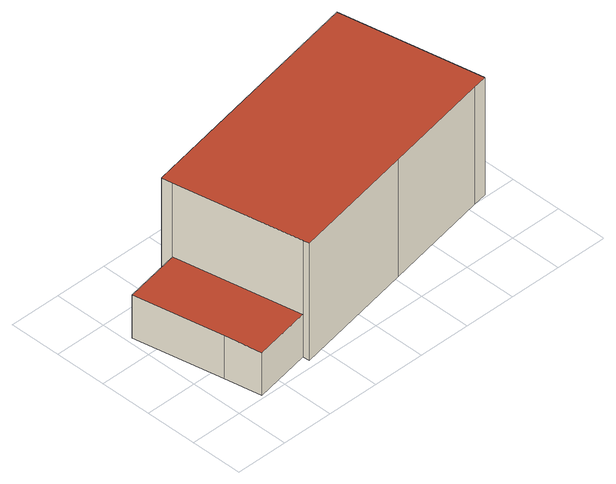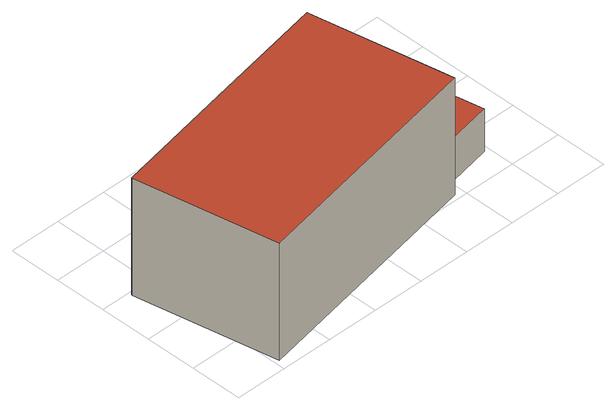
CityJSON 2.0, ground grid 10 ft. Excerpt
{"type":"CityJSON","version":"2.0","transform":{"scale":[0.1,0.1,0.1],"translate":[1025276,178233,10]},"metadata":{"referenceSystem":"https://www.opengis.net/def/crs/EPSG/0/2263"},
"CityObjects":{
"building1":{"type":"Building","attributes":{"name":"Bldg_4210008321","BIN":"4293091"},"geometry":[{"type":"MultiSurface","lod":"2","boundaries":[[[0,1,2,3,4,5,6,7,8,9,10,11]],[[12,13,14,15,16]],[[17,18,19,20,21,22,23,24,25]],[[16,21,20,12]],[[23,22,11,10]],[[24,23,10,9]],[[25,24,9,8]],[[17,25,8,7]],[[18,17,7,6]],[[19,18,6,5]],[[20,19,5,4]],[[13,12,4,3]],[[14,13,3,2]],[[15,14,2,1]],[[16,15,1,0]],[[22,21,0,11]]],"semantics":{"surfaces":[{"type":"GroundSurface"},{"type":"RoofSurface","BIN":"4293091"},{"type":"WallSurface"}],"values":[0,1,1,2,2,2,2,2,2,2,2,2,2,2,2,2]}}]}
},
"vertices":[
[166,27,4],[56,6,4],[43,77,4],[10,247,4],[120,268,4],[116,289,4],[591,380,4],[643,108,4],[643,105,4],[615,100,4],[407,60,4],[168,14,4],[120,268,91],[10,247,91],[43,77,91],[56,6,91],[166,27,91],[643,108,242],[591,380,242],[116,289,242],[120,268,242],[166,27,242],[168,14,242],[407,60,242],[615,100,242],[643,105,242]
]}
